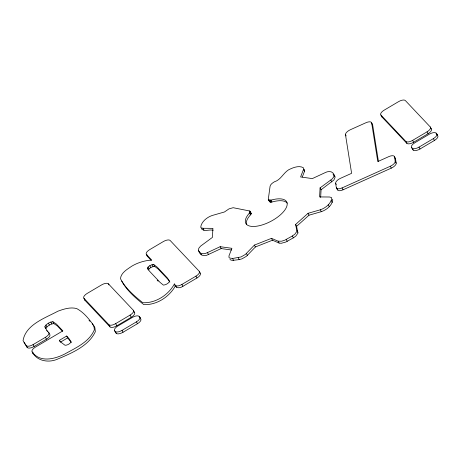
<?xml version="1.0" encoding="UTF-8"?>
<svg xmlns="http://www.w3.org/2000/svg" width="461" height="461" viewBox="0 0 461 461"><rect width="100%" height="100%" fill="white"/><g stroke="black" fill="none" stroke-linecap="round" stroke-linejoin="round"><path stroke-width="0.69" d="M250.15 211.651L249.493 212.999A23.096 9.837 -27.7 0 0 255.976 226.299A23.096 9.837 -27.7 0 0 285.705 208.712A23.096 9.837 -27.7 0 0 271.437 200.016L269.287 200.143L268.296 199.302L270.083 186.221C270.682 184.135 272.676 182.85 274.433 181.784C280.645 179.992 283.21 173.255 288.442 169.902C292.729 167.695 299.224 165.009 303.511 167.867L303.522 169.423L300.601 176.966L312.339 178.591L325.045 172.685C328.261 170.87 333.067 170.829 334.156 175.249L333.672 177.053L331.989 179.116L320.084 187.886L319.594 196.928L329.546 197.003L331.315 197.487L331.787 198.051C331.171 203.589 325.443 208.095 320.314 209.795L308.034 213.31L295.605 224.467L296.947 231.243L294.884 234.159L292.372 235.974L284.8 240.175L281.7 241.195L278.121 241.189L271.506 238.343L254.414 245.085L245.356 254.46L241.063 256.933L232.569 258.494L229.503 257.999L228.996 257.422L228.984 255.867L231.9 248.318L220.162 246.693L207.462 252.605C204.24 254.414 199.44 254.46 198.345 250.035L198.835 248.231L200.518 246.174L212.417 237.398L212.907 228.356L202.961 228.287L201.186 227.797L200.719 227.233C201.336 221.695 207.058 217.189 212.193 215.494L224.409 211.997L229.042 208.85L233.162 207.709L249.729 211L251.136 213.535L250.479 214.878A23.096 9.837 -27.7 0 0 246.491 224.547M295.605 224.467L296.59 226.351L297.933 233.122L295.87 236.038L293.357 237.853L285.785 242.054L281.256 243.293L279.112 243.068L272.491 240.221L271.506 238.343M320.66 197.417L321.075 189.765L320.084 187.886M302.318 176.961L304.508 171.302L304.496 169.746L303.989 169.17M147.411 268.141C148.54 265.911 151.277 264.66 153.697 264.516L157.149 267.115L167.476 278.046L169.579 281.291C168.478 283.532 165.804 284.886 163.378 285.105L160.1 282.426L149.416 271.097L147.411 268.141L148.402 270.019C149.525 267.789 152.263 266.539 154.683 266.395L158.14 268.999L168.461 279.925L169.867 282.092M296.59 226.351L309.02 215.189L321.3 211.674C326.428 209.974 332.156 205.468 332.773 199.93L332.3 199.365M62.431 331.292L57.314 325.869L53.856 323.582C50.67 323.922 47.327 325.708 45.852 328.63L44.867 326.751C46.342 323.829 49.684 322.043 52.865 321.703L56.328 323.991L62.84 330.889L35.439 347.098A5.866 2.495 -27.7 0 0 32.189 351.939C36.696 361.009 48.307 363.049 57.112 359.309C71.04 353.397 88.593 346.28 95.329 331.718L94.926 327.771L92.286 323.783M174.419 283.959C168.392 295.057 155.518 303.378 142.777 302.721C134.358 295.933 125.375 288.384 120.465 278.64C121.099 272.607 127.253 269.333 131.731 266.21C137.787 262.591 144.656 260.563 151.675 260.039L146.431 254.484A5.866 2.495 -27.7 0 1 149.681 249.643L163.35 241.558A5.866 2.495 -27.7 0 1 170.132 240.463L199.221 271.281L200.207 273.16A5.866 2.495 -27.7 0 1 196.956 278L182.902 286.31C179.876 288.649 175.215 288.436 174.419 283.959L176.413 287.232M175.411 285.837C169.377 296.936 156.504 305.263 143.763 304.6C135.436 297.99 126.827 290.47 121.692 281.095M229.981 259.301L230.488 259.877L232.338 260.43L239.201 259.612L242.054 258.811L246.347 256.339L255.406 246.963L272.491 240.221M321.075 189.765L333.943 179.963L335.141 177.128L333.897 174.604M32.189 351.939C39.946 362.945 54.634 359.113 64.753 354.031C75.644 347.865 89.209 342.12 94.344 329.84L93.94 325.892C89.313 319.289 83.914 312.466 76.722 308.576C70.349 306.865 63.802 309.026 57.844 311.227C45.247 318.021 25.603 324.584 23.05 340.685L26.312 345.704A5.866 2.495 -27.7 0 0 33.094 344.609L45.46 337.296A5.866 2.495 -27.7 0 0 48.71 332.456L46.878 330.514M24.035 342.563L27.297 347.582A5.866 2.495 -27.7 0 0 34.079 346.488L46.446 339.175A5.866 2.495 -27.7 0 0 49.696 334.334L48.71 332.456M59.336 340.356L66.655 336.029L68.77 338.276L71.15 341.82C69.939 343.877 67.427 345.277 65.041 345.272L61.457 342.604L59.336 340.356L59.993 341.613M60.322 342.235L67.64 337.913L71.346 342.517M380.895 115.014L405.859 141.458A5.866 2.495 -27.7 0 0 412.641 140.363L427.053 131.834A5.866 2.495 -27.7 0 0 430.303 126.994L405.34 100.55A5.866 2.495 -27.7 0 0 398.558 101.645L384.146 110.173A5.866 2.495 -27.7 0 0 380.895 115.014L381.881 116.892L406.844 143.336A5.866 2.495 -27.7 0 0 413.626 142.242L428.038 133.713A5.866 2.495 -27.7 0 0 431.289 128.873L430.303 126.994M83.925 298.273L108.882 324.717A5.866 2.495 -27.7 0 0 115.671 323.622L130.083 315.094A5.866 2.495 -27.7 0 0 133.333 310.253L108.37 283.809A5.866 2.495 -27.7 0 0 101.587 284.904L87.175 293.432A5.866 2.495 -27.7 0 0 83.925 298.273L85.072 300.457L110.029 326.901A5.866 2.495 -27.7 0 0 116.817 325.806L131.229 317.277A5.866 2.495 -27.7 0 0 134.479 312.437L133.333 310.253M175.422 285.353C177.364 286.84 180.038 285.365 181.916 284.431L195.971 276.122A5.866 2.495 -27.7 0 0 199.221 271.281M411.627 147.578L412.232 148.212A5.866 2.495 -27.7 0 0 419.014 147.117L433.426 138.588A5.866 2.495 -27.7 0 0 436.676 133.748L436.077 133.114A5.866 2.495 -27.7 0 0 429.295 134.209L414.883 142.737A5.866 2.495 -27.7 0 0 411.627 147.578L413.217 150.09A5.866 2.495 -27.7 0 0 420 148.995L434.412 140.467A5.866 2.495 -27.7 0 0 437.662 135.626L436.676 133.748M114.656 330.831L115.262 331.471A5.866 2.495 -27.7 0 0 122.044 330.376L136.456 321.847A5.866 2.495 -27.7 0 0 139.706 317.007L139.107 316.373A5.866 2.495 -27.7 0 0 132.319 317.468L117.907 325.996A5.866 2.495 -27.7 0 0 114.656 330.831L116.247 333.349A5.866 2.495 -27.7 0 0 123.029 332.254L137.441 323.726A5.866 2.495 -27.7 0 0 140.691 318.885L139.706 317.007M198.605 250.686C199.711 255.475 204.551 256.956 208.447 254.484L221.153 248.571L231.508 250.006M336.346 187.731A5.866 2.495 -27.7 0 0 342.056 187.927L390.311 166.248A5.866 2.495 -27.7 0 0 395.21 161.287L394.501 156.815A5.866 2.495 -27.7 0 0 388.79 156.625L377.778 161.569L371.658 122.926A5.866 2.495 -27.7 0 0 365.942 122.73L350.383 129.72A5.866 2.495 -27.7 0 0 345.485 134.681L351.61 173.324L340.529 178.298A5.866 2.495 -27.7 0 0 335.637 183.259L336.346 187.731L337.331 189.609A5.866 2.495 -27.7 0 0 343.042 189.805L391.303 168.127A5.866 2.495 -27.7 0 0 396.195 163.165L395.486 158.693L394.501 156.815M269.282 201.18L270.273 202.022L272.422 201.895A23.096 9.837 -27.7 0 1 287.261 203.128M201.561 228.379L201.705 229.111C204.569 231.964 209.697 229.146 213.184 230.235M250.715 212.878L251.136 213.535M430.309 127.841L431.289 128.873M437.662 135.626L436.077 133.114M199.221 272.111L200.207 273.16M146.431 254.484L147.416 256.362L151.231 260.402M157.201 280.184L158.169 281.216M140.691 318.885L139.107 316.373M133.5 311.4L134.479 312.437M89.008 320.309L89.941 321.3M333.009 174.085L334.888 176.482M44.867 326.751L47.529 331.764M433.426 138.588L434.412 140.467M427.053 131.834L428.038 133.713M419.014 147.117L420 148.995M412.641 140.363L413.626 142.242M412.232 148.212L413.217 150.09M405.859 141.458L406.844 143.336M395.21 161.287L396.195 163.165M371.658 122.926L372.644 124.804L378.429 161.338M390.311 166.248L391.303 168.127M345.485 134.681L346.142 135.932M342.056 187.927L343.042 189.805M335.637 183.259L336.294 184.509M330.831 180.067L331.822 181.945M331.228 200.547L332.214 202.425M328.232 204.696L329.217 206.574M303.522 169.423L304.508 171.302M320.314 209.795L321.3 211.674M308.034 213.31L309.02 215.189M296.97 230.483L297.956 232.361M292.372 235.974L293.357 237.853M270.941 200.126L271.927 202.004M270.474 200.189L271.46 202.068M270.037 200.212L271.028 202.091M269.639 200.201L270.624 202.079M269.287 200.143L270.273 202.022M268.976 200.045L269.962 201.924M268.723 199.913L269.708 201.791M268.296 199.302L269.506 201.624M286.258 239.449L287.243 241.328M278.121 241.189L279.112 243.068M249.954 211.173L251.084 213.27M249.729 211L250.386 212.256M250.11 211.956L251.101 213.835M249.989 212.285L250.974 214.163M249.781 212.636L250.767 214.515M249.493 212.999L250.479 214.878M254.414 245.085L255.406 246.963M246.399 253.51L247.39 255.388M238.216 257.734L239.201 259.612M232.569 258.494L233.554 260.373M220.162 246.693L221.153 248.571M202.961 228.287L203.946 230.166M207.462 252.605L208.447 254.484M200.483 253.077L201.469 254.956M195.971 276.122L196.956 278M181.916 284.431L182.902 286.31M153.697 264.516L154.683 266.395M152.026 264.689L153.017 266.567M149.819 265.726L150.805 267.605M148.01 267.046L148.995 268.924M136.456 321.847L137.441 323.726M130.083 315.094L131.229 317.277M108.37 283.809L108.946 284.904M122.044 330.376L123.029 332.254M115.671 323.622L116.817 325.806M115.262 331.471L116.247 333.349M108.882 324.717L110.029 326.901M66.655 336.029L67.64 337.913M52.865 321.703L53.856 323.582M50.854 322.008L51.839 323.887M48.422 323.173L49.408 325.051M45.91 325.017L46.895 326.895M45.46 337.296L46.446 339.175M33.094 344.609L34.079 346.488M26.312 345.704L27.297 347.582M199.336 251.919L199.59 252.565M337.129 188.33L337.331 189.609M381.881 116.892A5.866 2.495 -27.7 0 1 381.593 116.305M412.618 149.456A5.866 2.495 -27.7 0 1 412.33 148.868M394.57 157.725A5.866 2.495 -27.7 0 1 395.486 158.693M371.727 123.836A5.866 2.495 -27.7 0 1 372.644 124.804M85.072 300.457A5.866 2.495 -27.7 0 1 84.784 299.869M147.416 256.362A5.866 2.495 -27.7 0 1 147.203 255.031M33.18 353.818A5.866 2.495 -27.7 0 1 32.967 352.486M115.648 332.715A5.866 2.495 -27.7 0 1 115.434 331.378"/></g></svg>
